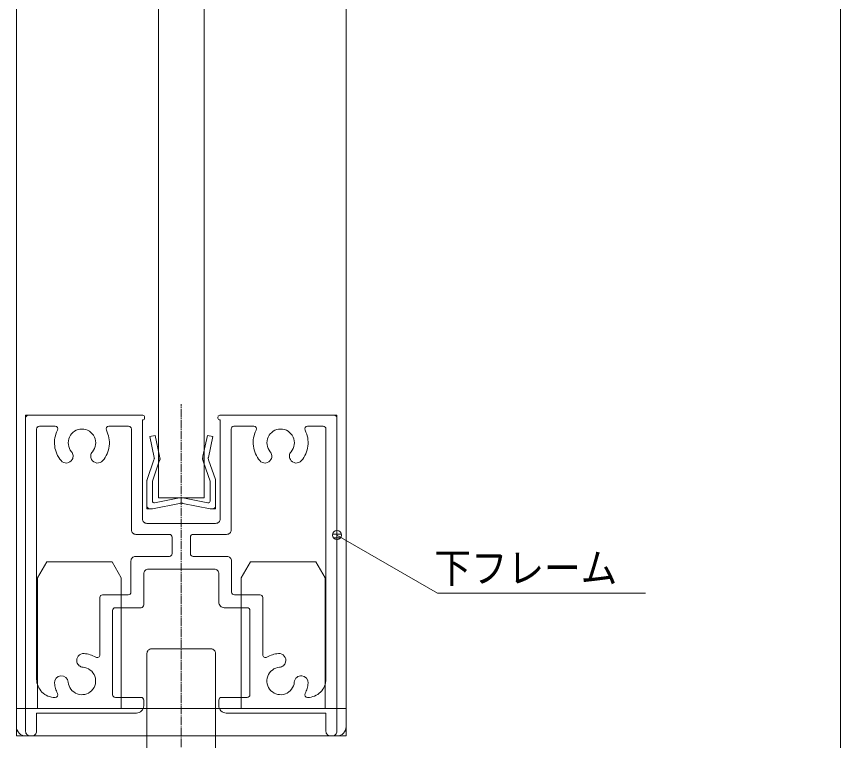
# Model space of a CAD drawing. Units: millimetres, scale not verified. Extents: x -6062 to 6062, y -3045 to 3045.
# Drawn here: x 721 to 1621, y -1875 to -1085 of the extents above; entities that cross this region are included whole.
import ezdxf
from ezdxf.enums import TextEntityAlignment as Align

# ---------------------------------------------------------------- set-up
doc = ezdxf.new("R2010")
doc.units = ezdxf.units.MM
doc.header["$LTSCALE"] = 20
doc.linetypes.add('CHAIN2', pattern=[12, 9, -1, 1, -1])
for name, color, linetype, lineweight in [('0-0_2寸法-3', 7, 'Continuous', 9), ('0-1_3一般', 7, 'Continuous', 9), ('0-3_2寸法-1', 7, 'Continuous', 9)]:
    doc.layers.add(name, color=color, linetype=linetype, lineweight=lineweight)
doc.styles.add('ＭＳ ゴシック', font='')
doc.styles.get('ＭＳ ゴシック').set_extended_font_data('MS Gothic')

# ---------------------------------------------------------------- blocks, each defined once
blk = doc.blocks.new('グループ-34')
at = {"layer": '0-1_3一般'}
for p, q in [((50623.7, -33946.4), (50823.7, -33600)), ((50823.7, -33600), (52253.7, -33600)), ((52453.7, -33946.4), (52253.7, -33600)), ((56903.7, -33946.4), (56703.7, -33600)), ((50623.7, -36800), (50623.7, -33946.4)), ((52453.7, -33946.4), (52453.7, -36800)), ((55073.7, -36800), (55073.7, -33946.4)), ((56903.7, -33946.4), (56903.7, -36800)), ((57363.7, -37200), (57363.7, -36800)), ((57163.7, -37400), (50363.7, -37400))]:
    blk.add_line(p, q, dxfattribs=at)
for points in [[(55073.7, -33946.4), (55273.7, -33600), (56703.7, -33600)], [(50163.7, -37200), (50163.7, -36800), (57363.7, -36800)]]:
    blk.add_lwpolyline(points, dxfattribs=at)
for centre, start, end in [((50363.7, -37200), 180, 225), ((57163.7, -37200), 315, 0), ((50363.7, -37200), 225, 270), ((57163.7, -37200), 270, 315)]:
    blk.add_arc(centre, 200, start, end, dxfattribs=at)
blk = doc.blocks.new('グループ-35')
at = {"layer": '0-1_3一般'}
for p, q in [((50363.7, -30400), (50423.7, -30400)), ((50363.7, -30400), (50363.7, -30460)), ((50423.7, -30400), (52923.7, -30400)), ((54563.7, -30400), (54563.9, -30400)), ((57103.7, -30400), (54603.7, -30400)), ((57163.7, -30400), (57103.7, -30400)), ((57163.7, -30400), (57163.7, -30460)), ((50363.7, -30460), (50363.7, -37300)), ((52913.7, -32660), (52913.7, -30500)), ((52923.7, -30500), (52913.7, -30500)), ((52963.7, -30440), (52963.7, -30460)), ((54563.7, -30440), (54563.7, -30460)), ((54603.7, -30500), (54613.7, -30500)), ((54613.7, -30500), (54613.7, -32660)), ((57163.7, -37300), (57163.7, -30460)), ((50603.7, -30640), (50603.9, -30640)), ((50603.7, -36160), (50603.7, -30700)), ((51005.8, -30640), (50663.7, -30640)), ((52181.5, -30640), (52613.7, -30640)), ((52673.7, -32900), (52673.7, -30700)), ((54853.7, -30640), (54853.9, -30640)), ((54853.7, -32900), (54853.7, -30700)), ((54913.7, -30640), (55345.8, -30640)), ((56863.7, -30640), (56521.5, -30640)), ((56923.7, -30700), (56923.7, -36160)), ((54513.7, -32760), (53013.7, -32760)), ((53503.7, -33000), (52773.7, -33000)), ((53563.7, -33060), (53563.7, -33420)), ((53963.7, -33060), (53963.7, -33420)), ((54753.7, -33000), (54023.7, -33000)), ((52663.7, -34260), (52663.7, -33580)), ((53503.7, -33480), (52763.7, -33480)), ((54763.7, -33480), (54023.7, -33480)), ((54863.7, -34260), (54863.7, -33580)), ((53043.7, -33760), (54483.7, -33760)), ((52943.7, -33860), (52943.7, -34540)), ((54583.7, -33860), (54583.7, -34480)), ((52043.7, -34320), (52603.7, -34320)), ((54923.7, -34320), (55483.7, -34320)), ((51983.7, -34380), (51983.7, -35628.4)), ((55543.7, -34380), (55543.7, -35628.4)), ((52263.7, -36500), (52263.7, -34660)), ((52883.7, -34600), (52323.7, -34600)), ((55203.7, -34600), (54703.7, -34600)), ((55263.7, -34660), (55263.7, -36500)), ((51483.9, -35790.2), (51484.1, -35790.2)), ((56043.5, -35790.2), (56043.7, -35790.2)), ((51003.7, -36560), (51005.8, -36560)), ((52323.7, -36560), (52883.7, -36560)), ((52943.7, -36740), (52943.7, -36620)), ((52943.7, -36620), (52943.7, -36740)), ((54583.7, -36620), (54583.7, -36740)), ((54643.7, -36560), (55203.7, -36560)), ((56521.5, -36560), (56523.7, -36560)), ((50603.7, -36900), (50603.7, -37300)), ((52783.7, -36900), (50603.7, -36900)), ((56923.7, -36900), (54743.7, -36900)), ((56923.7, -36900), (56923.7, -37300)), ((50503.7, -37400), (50463.7, -37400)), ((57063.7, -37400), (57023.7, -37400))]:
    blk.add_line(p, q, dxfattribs=at)
for centre, radius, start, end in [((50423.7, -30460), 60, 135, 180), ((50423.7, -30460), 60, 90, 135), ((52923.7, -30440), 40, 45, 90), ((52923.7, -30440), 40, 0, 45), ((54603.7, -30440), 40, 135, 180), ((54603.7, -30440), 40, 90, 135), ((57103.7, -30460), 60, 45, 90), ((57103.7, -30460), 60, 0, 45), ((52923.7, -30460), 40, 270, 315), ((52923.7, -30460), 40, 315, 0), ((54603.7, -30460), 40, 180, 225), ((54603.7, -30460), 40, 225, 270), ((50663.7, -30700), 60, 135, 180), ((50663.7, -30700), 60, 90, 135), ((51593.7, -31000), 600, 152.9643, 186.74654), ((51005.8, -30700), 60, 31.48215, 90), ((51005.8, -30700), 60, 332.9643, 31.48215), ((51593.7, -31000), 300, 90, 155.26439), ((51593.7, -31000), 300, 24.73561, 90), ((52181.5, -30700), 60, 148.51785, 207.0357), ((51593.7, -31000), 600, 353.25346, 27.0357), ((52181.5, -30700), 60, 90, 148.51785), ((52613.7, -30700), 60, 45, 90), ((52613.7, -30700), 60, 0, 45), ((54913.7, -30700), 60, 135, 180), ((54913.7, -30700), 60, 90, 135), ((55933.7, -31000), 600, 152.96431, 186.74654), ((55345.8, -30700), 60, 31.48215, 90), ((55345.8, -30700), 60, 332.96431, 31.48215), ((55933.7, -31000), 300, 90, 155.26439), ((55933.7, -31000), 300, 24.73561, 90), ((56521.5, -30700), 60, 148.51785, 207.03569), ((55933.7, -31000), 600, 353.25346, 27.03569), ((56521.5, -30700), 60, 90, 148.51785), ((56863.7, -30700), 60, 45, 90), ((56863.7, -30700), 60, 0, 45), ((51593.7, -31000), 300, 155.26439, 220.52878), ((51593.7, -31000), 300, 319.47122, 24.73561), ((55933.7, -31000), 300, 155.26439, 220.52878), ((55933.7, -31000), 300, 319.47122, 24.73561), ((51593.7, -31000), 600, 186.74654, 220.52878), ((51593.7, -31000), 600, 319.47122, 353.25346), ((55933.7, -31000), 600, 186.74654, 220.52878), ((55933.7, -31000), 600, 319.47122, 353.25346), ((51251.6, -31292.4), 150, 5.26439, 40.52878), ((51251.6, -31292.4), 150, 330, 5.26439), ((51935.7, -31292.4), 150, 174.73561, 210), ((51935.7, -31292.4), 150, 139.47122, 174.73561), ((55591.6, -31292.4), 150, 5.26439, 40.52878), ((55591.6, -31292.4), 150, 330, 5.26439), ((56275.7, -31292.4), 150, 174.73561, 210), ((56275.7, -31292.4), 150, 139.47122, 174.73561), ((51251.6, -31292.4), 150, 220.52878, 275.26439), ((51251.6, -31292.4), 150, 275.26439, 330), ((51935.7, -31292.4), 150, 210, 264.73561), ((51935.7, -31292.4), 150, 264.73561, 319.47122), ((55591.6, -31292.4), 150, 220.52878, 275.26439), ((55591.6, -31292.4), 150, 275.26439, 330), ((56275.7, -31292.4), 150, 210, 264.73561), ((56275.7, -31292.4), 150, 264.73561, 319.47122), ((53013.7, -32660), 100, 180, 225), ((53013.7, -32660), 100, 225, 270), ((54513.7, -32660), 100, 270, 315), ((54513.7, -32660), 100, 315, 0), ((52773.7, -32900), 100, 180, 225), ((54753.7, -32900), 100, 315, 0), ((52773.7, -32900), 100, 225, 270), ((53503.7, -33060), 60, 45, 90), ((53503.7, -33060), 60, 0, 45), ((54023.7, -33060), 60, 135, 180), ((54023.7, -33060), 60, 90, 135), ((54753.7, -32900), 100, 270, 315), ((53503.7, -33420), 60, 270, 315), ((53503.7, -33420), 60, 315, 0), ((54023.7, -33420), 60, 180, 225), ((54023.7, -33420), 60, 225, 270), ((52763.7, -33580), 100, 135, 180), ((52763.7, -33580), 100, 90, 135), ((54763.7, -33580), 100, 45, 90), ((54763.7, -33580), 100, 0, 45), ((53043.7, -33860), 100, 135, 180), ((53043.7, -33860), 100, 90, 135), ((54483.7, -33860), 100, 45, 90), ((54483.7, -33860), 100, 0, 45), ((52043.7, -34380), 60, 135, 180), ((52043.7, -34380), 60, 135, 180), ((52043.7, -34380), 60, 90, 135), ((52043.7, -34380), 60, 90, 135), ((52603.7, -34260), 60, 270, 315), ((52603.7, -34260), 60, 315, 0), ((54923.7, -34260), 60, 180, 225), ((54923.7, -34260), 60, 225, 270), ((55483.7, -34380), 60, 45, 90), ((55483.7, -34380), 60, 45, 90), ((55483.7, -34380), 60, 0, 45), ((55483.7, -34380), 60, 0, 45), ((52883.7, -34540), 60, 315, 0), ((54703.7, -34480), 120, 180, 225), ((52323.7, -34660), 60, 135, 180), ((52323.7, -34660), 60, 90, 135), ((52883.7, -34540), 60, 270, 315), ((54703.7, -34480), 120, 225, 270), ((55203.7, -34660), 60, 45, 90), ((55203.7, -34660), 60, 0, 45), ((51628.7, -35751.4), 150, 85.52878, 140.26439), ((51593.7, -36200), 600, 72.76439, 85.52878), ((51593.7, -36200), 600, 60, 72.76439), ((51923.7, -35628.4), 60, 300, 0), ((55603.7, -35628.4), 60, 180, 240), ((55933.7, -36200), 600, 107.23561, 120), ((55933.7, -36200), 600, 94.47122, 107.23561), ((55898.6, -35751.4), 150, 39.73561, 94.47122), ((51628.7, -35751.4), 150, 140.26439, 195), ((51628.7, -35751.4), 150, 195, 230.26439), ((51923.7, -35628.4), 60, 240, 300), ((55603.7, -35628.4), 60, 240, 300), ((55898.6, -35751.4), 150, 309.73561, 345), ((55898.6, -35751.4), 150, 345, 39.73561), ((51628.7, -35751.4), 150, 230.26439, 265.52878), ((51593.7, -36200), 300, 20.26439, 85.52878), ((55933.7, -36200), 300, 94.47122, 159.73561), ((55898.6, -35751.4), 150, 274.47122, 309.73561), ((51003.7, -36160), 400, 180, 225), ((51145, -36235.1), 150, 94.47122, 184.47122), ((51145, -36235.1), 150, 4.47122, 94.47122), ((51593.7, -36200), 300, 315, 20.26439), ((55933.7, -36200), 300, 159.73561, 225), ((56382.3, -36235.1), 150, 85.52878, 175.52878), ((56382.3, -36235.1), 150, 355.52878, 85.52878), ((56523.7, -36160), 400, 315, 0), ((51593.7, -36200), 600, 184.47122, 195.75346), ((51593.7, -36200), 300, 184.47122, 249.73561), ((55933.7, -36200), 300, 290.26439, 355.52878), ((55933.7, -36200), 600, 344.24654, 355.52878), ((51003.7, -36160), 400, 225, 270), ((51005.8, -36500), 60, 270, 328.51785), ((51593.7, -36200), 600, 195.75346, 207.03569), ((51005.8, -36500), 60, 328.51785, 27.03569), ((51593.7, -36200), 300, 249.73561, 315), ((52323.7, -36500), 60, 180, 225), ((55203.7, -36500), 60, 315, 0), ((55933.7, -36200), 300, 225, 290.26439), ((56521.5, -36500), 60, 152.96431, 211.48215), ((55933.7, -36200), 600, 332.96431, 344.24654), ((56521.5, -36500), 60, 211.48215, 270), ((56523.7, -36160), 400, 270, 315), ((52323.7, -36500), 60, 225, 270), ((52883.7, -36620), 60, 45, 90), ((52883.7, -36620), 60, 0, 45), ((54643.7, -36620), 60, 135, 180), ((54643.7, -36620), 60, 90, 135), ((55203.7, -36500), 60, 270, 315), ((52783.7, -36740), 160, 270, 315), ((52783.7, -36740), 160, 315, 0), ((54743.7, -36740), 160, 180, 225), ((54743.7, -36740), 160, 225, 270), ((50463.7, -37300), 100, 180, 225), ((50463.7, -37300), 100, 225, 270), ((50503.7, -37300), 100, 270, 315), ((50503.7, -37300), 100, 315, 0), ((57023.7, -37300), 100, 180, 225), ((57023.7, -37300), 100, 225, 270), ((57063.7, -37300), 100, 270, 315), ((57063.7, -37300), 100, 315, 0)]:
    blk.add_arc(centre, radius, start, end, dxfattribs=at)
blk = doc.blocks.new('グループ-38')
at = {"layer": '0-1_3一般'}
for p, q in [((53076.3, -30864.8), (53193.7, -30840)), ((53172.3, -31318.9), (53076.3, -30864.8)), ((53193.7, -30840), (53289.7, -31294.1)), ((54237.6, -31294.1), (54333.7, -30840)), ((54333.7, -30840), (54451.1, -30864.8)), ((54451.1, -30864.8), (54355, -31318.9)), ((53172.3, -31318.9), (53177.9, -31345.3)), ((53289.7, -31294.1), (53303.7, -31360)), ((54237.6, -31294.1), (54223.7, -31360)), ((54355, -31318.9), (54349.4, -31345.3)), ((53019.4, -31800.9), (53166.4, -31369.7)), ((53274.9, -31420.9), (53133.7, -31840)), ((53166.4, -31369.7), (53177.9, -31345.3)), ((53274.9, -31420.9), (53303.7, -31360)), ((54252.4, -31420.9), (54223.7, -31360)), ((54393.7, -31840), (54252.4, -31420.9)), ((54360.9, -31369.7), (54349.4, -31345.3)), ((54360.9, -31369.7), (54507.9, -31800.9)), ((53013.7, -32380), (53013.7, -31826.5)), ((53133.7, -32271.7), (53133.7, -31840)), ((54393.7, -32271.7), (54393.7, -31840)), ((54513.7, -31826.5), (54513.7, -32380)), ((53181.1, -32311), (53726.3, -32203.5)), ((54346.2, -32311), (53801, -32203.5)), ((53013.7, -32380), (53013.7, -32440)), ((53133.7, -32440), (53726.3, -32323.5)), ((54393.7, -32440), (53801, -32323.5)), ((54513.7, -32380), (54513.7, -32440)), ((53073.7, -32440), (53013.7, -32440)), ((53133.7, -32440), (53073.7, -32440)), ((54453.7, -32440), (54393.7, -32440)), ((54453.7, -32440), (54513.7, -32440))]:
    blk.add_line(p, q, dxfattribs=at)
for centre, radius, start, end in [((53094.1, -31335.5), 80, 353.33323, 11.94418), ((53094.1, -31335.5), 200, 353.33323, 11.94418), ((54433.3, -31335.5), 200, 168.05582, 186.66677), ((54433.3, -31335.5), 80, 168.05582, 186.66677), ((53094.1, -31335.5), 80, 334.72228, 353.33323), ((53094.1, -31335.5), 200, 334.72228, 353.33323), ((54433.3, -31335.5), 200, 186.66677, 205.27772), ((54433.3, -31335.5), 80, 186.66677, 205.27772), ((53073.7, -31826.5), 60, 167.36114, 180), ((53073.7, -31826.5), 60, 154.72228, 167.36114), ((54453.7, -31826.5), 60, 12.63886, 25.27772), ((54453.7, -31826.5), 60, 0, 12.63886), ((53763.7, -32400), 200, 95.3825, 100.76501), ((53763.7, -32400), 200, 90, 95.3825), ((53763.7, -32400), 200, 84.6175, 90), ((53763.7, -32400), 200, 79.23499, 84.6175), ((53073.7, -32380), 60, 180, 225), ((53173.7, -32271.7), 40, 180, 230.3825), ((53173.7, -32271.7), 40, 230.3825, 280.76501), ((53763.7, -32520), 200, 95.3825, 100.76501), ((53763.7, -32520), 200, 90, 95.3825), ((53763.7, -32520), 200, 84.6175, 90), ((53763.7, -32520), 200, 79.23499, 84.6175), ((54353.7, -32271.7), 40, 259.23499, 309.6175), ((54353.7, -32271.7), 40, 309.6175, 0), ((54453.7, -32380), 60, 315, 0), ((53073.7, -32380), 60, 225, 270), ((54453.7, -32380), 60, 270, 315)]:
    blk.add_arc(centre, radius, start, end, dxfattribs=at)
blk = doc.blocks.new('グループ-39')
at = {"layer": '0-1_3一般', "linetype": 'CHAIN2'}
blk.add_line((53763.7, -40277.5), (53763.7, -30158.5), dxfattribs=at)
at = {"layer": '0-1_3一般'}
for p, q in [((53023.7, -38000), (53023.7, -38620)), ((54503.7, -38000), (53023.7, -38000)), ((54503.7, -38000), (54503.7, -38620)), ((52763.7, -38620), (53363.7, -38620)), ((52763.7, -39220), (52763.7, -38620)), ((53363.7, -38620), (54163.7, -38620)), ((54163.7, -38620), (54763.7, -38620)), ((54763.7, -39220), (54763.7, -38620)), ((54763.7, -39220), (52763.7, -39220))]:
    blk.add_line(p, q, dxfattribs=at)
blk = doc.blocks.new('グループ-40')
at = {"layer": '0-1_3一般'}
for p, q in [((53013.7, -35600), (53013.7, -38000)), ((54413.7, -35500), (53113.7, -35500)), ((54513.7, -38000), (54513.7, -35600)), ((53013.7, -38000), (54513.7, -38000))]:
    blk.add_line(p, q, dxfattribs=at)
for centre, start, end in [((53113.7, -35600), 135, 180), ((53113.7, -35600), 90, 135), ((54413.7, -35600), 45, 90), ((54413.7, -35600), 0, 45)]:
    blk.add_arc(centre, 100, start, end, dxfattribs=at)
blk = doc.blocks.new('グループ-41')
at = {"layer": '0-1_3一般'}
for p, q in [((51663.7, -40400), (51663.7, -39020)), ((55863.7, -40400), (55863.7, -39020)), ((51163.7, -40000), (51163.7, -39420)), ((52163.7, -39420), (52163.7, -40000)), ((55363.7, -40000), (55363.7, -39420)), ((56363.7, -39420), (56363.7, -40000))]:
    blk.add_line(p, q, dxfattribs=at)
blk.add_lwpolyline([(54763.7, -39420), (54763.7, -39220), (52763.7, -39220), (52763.7, -39420)], dxfattribs=at)
blk.add_lwpolyline([(56963.7, -40000), (50563.7, -40000), (50563.7, -39420), (56963.7, -39420)], close=True, dxfattribs=at)
for name in ['グループ-39', 'グループ-40']:
    blk.add_blockref(name, (0, 0), dxfattribs=at)
blk = doc.blocks.new('グループ-44')
at = {"layer": '0-1_3一般'}
for p, q in [((50163.7, -37400), (50163.7, 10804.9)), ((57363.7, 10804.9), (57363.7, -37400)), ((57363.7, -37400), (50163.7, -37400))]:
    blk.add_line(p, q, dxfattribs=at)
blk.add_lwpolyline([(54263.7, -32200), (54263.7, 5604.9), (53263.7, 5604.9), (53263.7, -32200)], close=True, dxfattribs=at)
blk = doc.blocks.new('グループ-66')
at = {"layer": '0-1_3一般'}
for name in ['グループ-44', 'グループ-41', 'グループ-35', 'グループ-38', 'グループ-34']:
    blk.add_blockref(name, (0, 0), dxfattribs=at)
blk = doc.blocks.new('グループ-67')
at = {"layer": '0-1_3一般'}
blk.add_blockref('グループ-66', (0, 0), dxfattribs=at)

msp = doc.modelspace()

# ---------------------------------------------------------------- linework, layer by layer
at = {"layer": '0-0_2寸法-3'}
for p, q in [((1070.86, -1645.76), (1070.51, -1645.76)), ((1070.86, -1645.76), (1070.51, -1645.76)), ((1075.58, -1649.76), (1065.79, -1649.76)), ((1074.68, -1653.76), (1066.69, -1653.76))]:
    msp.add_line(p, q, dxfattribs=at)
msp.add_lwpolyline([(1070.68, -1650.76), (1180.68, -1714.27), (1407.56, -1714.27)], dxfattribs=at)
msp.add_circle((1070.68, -1650.76), 5.01, dxfattribs=at)
msp.add_circle((1070.68, -1650.76), 5.01, dxfattribs=at)
at = {"layer": '0-3_2寸法-1'}
msp.add_line((1620.68, 977.53), (1620.68, -1987.29), dxfattribs=at)

# ---------------------------------------------------------------- block references
at = {"layer": '0-1_3一般', "xscale": 0.05, "yscale": 0.05}
msp.add_blockref('グループ-67', (-1787.5, 0), dxfattribs=at)

# ---------------------------------------------------------------- texts
at = {"layer": '0-0_2寸法-3', "style": 'ＭＳ ゴシック', "width": 0.9}
msp.add_text('下フレーム', height=32.55, dxfattribs=at).set_placement((1177.03, -1712.65), align=Align.BOTTOM_LEFT)

doc.saveas('drawing.dxf')
